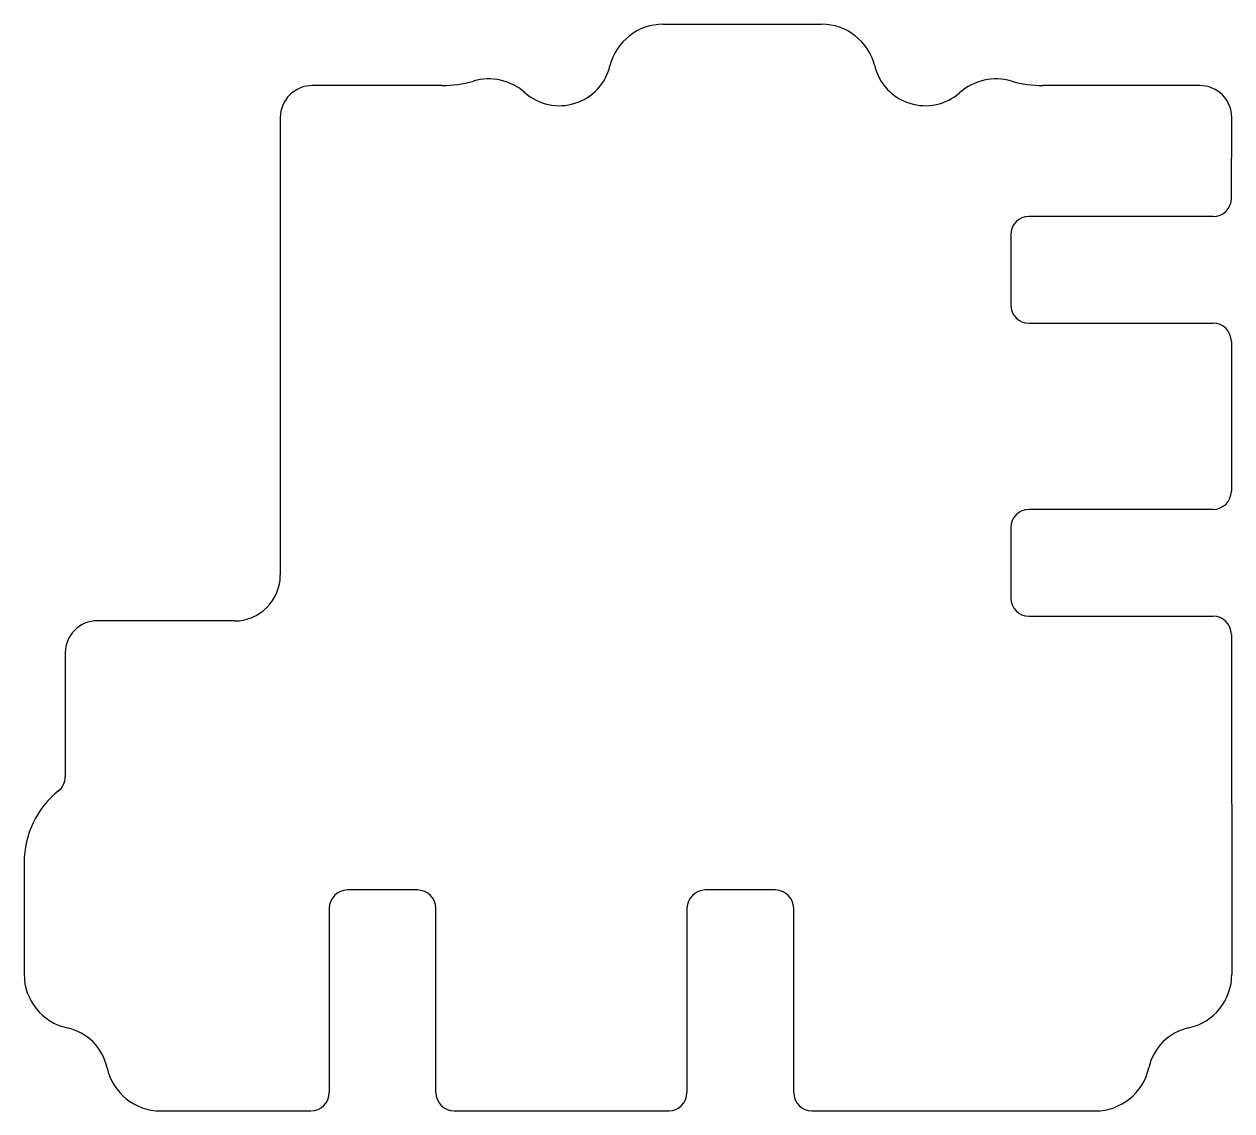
# Model space of a CAD drawing. Header units: millimetres. Extents: x 28 to 160, y -139 to -21.
import ezdxf

# ---------------------------------------------------------------- set-up
doc = ezdxf.new("R2010")
doc.units = ezdxf.units.MM
doc.layers.get('0').update_dxf_attribs({"linetype": 'CONTINUOUS', "lineweight": 25})

msp = doc.modelspace()

# ---------------------------------------------------------------- linework, layer by layer
at = {"color": 7, "linetype": 'CONTINUOUS', "lineweight": 25}
for p, q in [((97.66, -20.59), (114.94, -20.59)), ((73.44, -27.29), (59.3, -27.29)), ((156.3, -27.29), (139.17, -27.29)), ((55.8, -30.79), (55.8, -80.77)), ((159.76, -39.6), (159.8, -30.79)), ((157.76, -41.59), (137.63, -41.59)), ((135.63, -43.59), (135.63, -51.25)), ((137.63, -53.25), (157.75, -53.25)), ((159.75, -55.25), (159.75, -71.59)), ((157.75, -73.59), (137.63, -73.59)), ((135.63, -75.59), (135.63, -83.25)), ((50.8, -85.77), (35.81, -85.76)), ((137.63, -85.25), (157.75, -85.25)), ((159.75, -87.25), (159.8, -124.36)), ((32.3, -89.25), (32.3, -102.79)), ((27.8, -112.15), (27.8, -124.36)), ((70.81, -115.16), (63.15, -115.16)), ((109.91, -115.16), (102.25, -115.16)), ((61.15, -117.16), (61.15, -137.29)), ((111.91, -137.29), (111.91, -117.16)), ((42.73, -139.29), (59.15, -139.29)), ((74.81, -139.29), (98.25, -139.29)), ((113.91, -139.29), (144.87, -139.29))]:
    msp.add_line(p, q, dxfattribs=at)
for p, q in [((72.81, -137.29), (72.81, -117.16)), ((100.25, -117.16), (100.25, -137.29))]:
    msp.add_line(p, q)
for centre, radius, start, end in [((97.66, -26.59), 6, 90, 166.1538), ((114.94, -26.59), 6, 13.8462, 90), ((86.3, -23.79), 5.7, 228.5949, 346.1538), ((126.3, -23.79), 5.7, 193.8462, 311.4051), ((59.3, -30.79), 3.5, 90, 180), ((73.44, -14.79), 12.5, 270, 286.0866), ((78.56, -32.56), 6, 48.5949, 106.0866), ((134.04, -32.56), 6, 73.9134, 131.4051), ((139.17, -14.79), 12.5, 253.9134, 270), ((156.3, -30.79), 3.5, 0, 90), ((157.76, -39.59), 2, 270, 359.7217), ((137.63, -43.59), 2, 90, 180), ((137.63, -51.25), 2, 180, 270), ((157.75, -55.25), 2, 0, 90), ((157.75, -71.59), 2, 270, 0), ((137.63, -75.59), 2, 90, 180), ((50.8, -80.77), 5, 269.9644, 0), ((137.63, -83.25), 2, 180, 270), ((35.8, -89.25), 3.5, 90, 180), ((157.75, -87.25), 2, 0.0769, 90), ((30.3, -102.79), 2, 308.6822, 0), ((37.8, -112.15), 10, 128.6822, 180), ((63.15, -117.16), 2, 90, 180), ((70.81, -117.16), 2, 0, 90), ((102.25, -117.16), 2, 90, 180), ((109.91, -117.16), 2, 0, 90), ((33.8, -124.36), 6, 180, 257.6622), ((153.8, -124.36), 6, 282.3378, 0), ((31.3, -135.79), 5.7, 12.3378, 77.6622), ((156.3, -135.79), 5.7, 102.3378, 167.6622), ((42.73, -133.29), 6, 192.3378, 270), ((144.87, -133.29), 6, 270, 347.6622), ((59.15, -137.29), 2, 270, 0), ((113.91, -137.29), 2, 180, 270)]:
    msp.add_arc(centre, radius, start, end, dxfattribs=at)
for centre, start, end in [((74.81, -137.29), 180, 270), ((98.25, -137.29), 270, 0)]:
    msp.add_arc(centre, 2, start, end)

doc.saveas('drawing.dxf')
